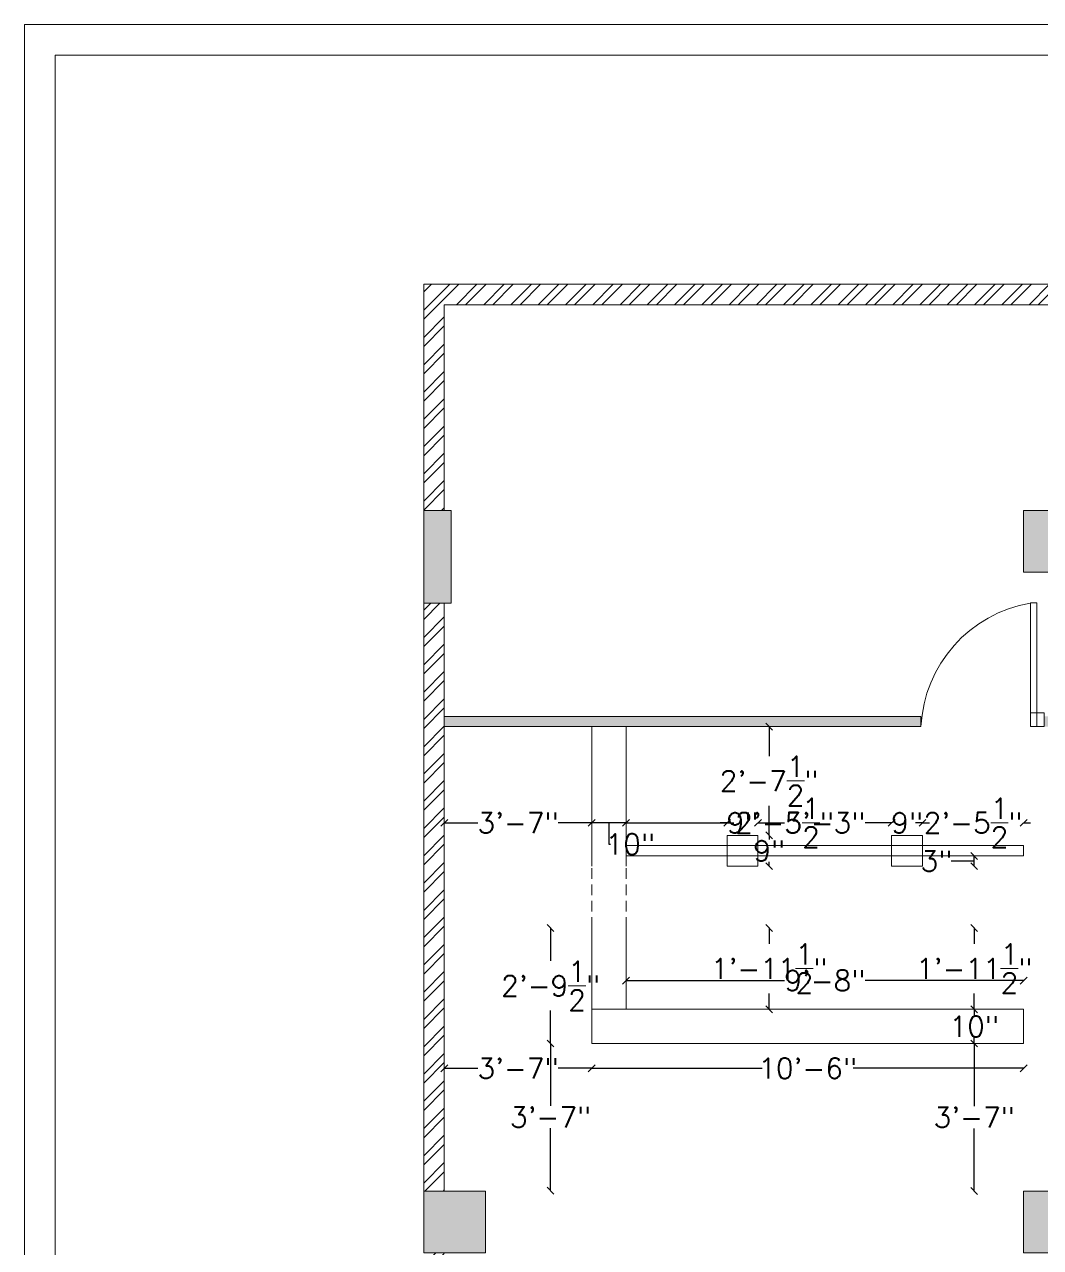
# Model space of a CAD drawing. Header units: inches. Extents: x 111501 to 134888, y 46021 to 52102.
# Drawn here: x 117990.5 to 118286.9, y 48369.1 to 48725.8 of the extents above; entities that cross this region are included whole.
import ezdxf

# ---------------------------------------------------------------- set-up
doc = ezdxf.new("R2010")
doc.units = ezdxf.units.IN
doc.header["$MEASUREMENT"] = 0
doc.linetypes.add('HIDDEN2', pattern=[4.7625, 3.175, -1.5875])
for name, color, linetype, lineweight in [('column', 252, 'Continuous', 9), ('dimension', 250, 'Continuous', 0), ('DOOR', 1, 'Continuous', 0), ('SHEET', 7, 'Continuous', 30), ('wall', 7, 'Continuous', 9)]:
    doc.layers.add(name, color=color, linetype=linetype, lineweight=lineweight)
doc.layers.add('false ceiling', color=5, linetype='Continuous')
doc.layers.add('pt19', color=151, linetype='Continuous')
doc.styles.get("Standard").update_dxf_attribs({"font": 'txt.shx', "height": 6})
doc.dimstyles.new('Standard$0', dxfattribs={"dimtxt": 4, "dimasz": 2, "dimexe": 0.125, "dimexo": 0.125, "dimgap": 0.25, "dimtad": 0, "dimtih": 1, "dimtoh": 1, "dimdec": 1, "dimlfac": -1, "dimzin": 0, "dimdsep": 46, "dimlunit": 4, "dimtxsty": 'Standard', "dimblk": 'OBLIQUE', "dimblk1": 'DOTSMALL', "dimblk2": 'DOTSMALL', "dimcen": 0, "dimse1": 1, "dimse2": 1, "dimadec": 0, "dimazin": 0, "dimtfac": 1, "dimtdec": 1, "dimtofl": 0, "dimtmove": 0, "dimatfit": 3, "dimfxl": 1, "dimtolj": 1, "dimtzin": 0, "dimarcsym": 0})
pattern_1 = [(45, (19179.7154, 650.7016), (-3.97747564, 3.97747564), []), (45, (19182.367, 650.7016), (-3.97747564, 3.97747564), [])]

# ---------------------------------------------------------------- blocks, each defined once
blk = doc.blocks.new('_Oblique')
at = {"color": 0, "linetype": 'ByBlock', "lineweight": -2}
blk.add_line((-0.5, -0.5), (0.5, 0.5), dxfattribs=at)
blk = doc.blocks.new('*D619')
at = {"layer": 'Defpoints', "color": 0, "transparency": 16777216}
for p in [(118156.01, 48462.3), (118144, 48428.59), (118156.01, 48428.59)]:
    blk.add_point(p, dxfattribs=at)
at = {"layer": 'dimension', "color": 0, "lineweight": -2, "transparency": 16777216}
for p, q in [((118144, 48462.3), (118144, 48452.69)), ((118144, 48428.59), (118144, 48438.19))]:
    blk.add_line(p, q, dxfattribs=at)
at = {"layer": 'dimension', "color": 0, "lineweight": -2, "transparency": 16777216, "xscale": 2, "yscale": 2, "zscale": 2}
for p, rotation in [((118144, 48462.3), 90), ((118144, 48428.59), 270)]:
    blk.add_blockref('_Oblique', p, dxfattribs=dict(at, rotation=rotation))
at = {"layer": 'dimension', "color": 0, "lineweight": 5, "transparency": 16777216, "insert": (118144, 48445.44), "char_height": 6, "attachment_point": 5}
blk.add_mtext('\\A1;2\'-9{\\H1.000000x;\\S1/2;}"', dxfattribs=at)
blk = doc.blocks.new('_DOTSMALL')
at = {"color": 0, "linetype": 'ByBlock', "lineweight": -2, "const_width": 0.5}
blk.add_lwpolyline([(-0.0625, 0, 1), (0.0625, 0, 1)], format="xyb", close=True, dxfattribs=at)
blk = doc.blocks.new('*D620')
at = {"layer": 'Defpoints', "color": 0, "transparency": 16777216}
for p in [(118156.01, 48428.59), (118144, 48385.7), (118149.67, 48385.7)]:
    blk.add_point(p, dxfattribs=at)
at = {"layer": 'dimension', "color": 0, "lineweight": -2, "transparency": 16777216}
for p, q in [((118144, 48428.59), (118144, 48410.4)), ((118144, 48385.7), (118144, 48403.9))]:
    blk.add_line(p, q, dxfattribs=at)
at = {"layer": 'dimension', "color": 0, "lineweight": -2, "transparency": 16777216, "xscale": 2, "yscale": 2, "zscale": 2}
for p, rotation in [((118144, 48428.59), 90), ((118144, 48385.7), 270)]:
    blk.add_blockref('_Oblique', p, dxfattribs=dict(at, rotation=rotation))
at = {"layer": 'dimension', "color": 0, "lineweight": 5, "transparency": 16777216, "insert": (118144, 48407.15), "char_height": 6, "attachment_point": 5}
blk.add_mtext('\\A1;3\'-7"', dxfattribs=at)
blk = doc.blocks.new('*D621')
at = {"layer": 'Defpoints', "color": 0, "transparency": 16777216}
for p in [(118156.01, 48428.59), (118282.01, 48428.59), (118282.01, 48421.37)]:
    blk.add_point(p, dxfattribs=at)
at = {"layer": 'dimension', "color": 0, "lineweight": -2, "transparency": 16777216}
for p, q in [((118156.01, 48421.37), (118205.76, 48421.37)), ((118282.01, 48421.37), (118232.26, 48421.37))]:
    blk.add_line(p, q, dxfattribs=at)
at = {"layer": 'dimension', "color": 0, "lineweight": -2, "transparency": 16777216, "xscale": 2, "yscale": 2, "zscale": 2, "rotation": 180}
blk.add_blockref('_Oblique', (118156.01, 48421.37), dxfattribs=at)
at = {"layer": 'dimension', "color": 0, "lineweight": -2, "transparency": 16777216, "xscale": 2, "yscale": 2, "zscale": 2}
blk.add_blockref('_Oblique', (118282.01, 48421.37), dxfattribs=at)
at = {"layer": 'dimension', "color": 0, "lineweight": 5, "transparency": 16777216, "insert": (118219.01, 48421.37), "char_height": 6, "attachment_point": 5}
blk.add_mtext('\\A1;10\'-6"', dxfattribs=at)
blk = doc.blocks.new('*D622')
at = {"layer": 'Defpoints', "color": 0, "transparency": 16777216}
for p in [(118113.01, 48428.59), (118156.01, 48428.59), (118113.01, 48421.37)]:
    blk.add_point(p, dxfattribs=at)
at = {"layer": 'dimension', "color": 0, "lineweight": -2, "transparency": 16777216}
for p, q in [((118113.01, 48421.37), (118122.76, 48421.37)), ((118156.01, 48421.37), (118146.26, 48421.37))]:
    blk.add_line(p, q, dxfattribs=at)
at = {"layer": 'dimension', "color": 0, "lineweight": -2, "transparency": 16777216, "xscale": 2, "yscale": 2, "zscale": 2, "rotation": 180}
blk.add_blockref('_Oblique', (118113.01, 48421.37), dxfattribs=at)
at = {"layer": 'dimension', "color": 0, "lineweight": -2, "transparency": 16777216, "xscale": 2, "yscale": 2, "zscale": 2}
blk.add_blockref('_Oblique', (118156.01, 48421.37), dxfattribs=at)
at = {"layer": 'dimension', "color": 0, "lineweight": 5, "transparency": 16777216, "insert": (118134.51, 48421.37), "char_height": 6, "attachment_point": 5}
blk.add_mtext('\\A1;3\'-7"', dxfattribs=at)
blk = doc.blocks.new('*D623')
at = {"layer": 'Defpoints', "color": 0, "transparency": 16777216}
for p in [(118267.59, 48428.59), (118275.56, 48428.59), (118279.54, 48385.59)]:
    blk.add_point(p, dxfattribs=at)
at = {"layer": 'dimension', "color": 0, "lineweight": -2, "transparency": 16777216}
for p, q in [((118267.59, 48428.59), (118267.59, 48410.34)), ((118267.59, 48385.59), (118267.59, 48403.84))]:
    blk.add_line(p, q, dxfattribs=at)
at = {"layer": 'dimension', "color": 0, "lineweight": -2, "transparency": 16777216, "xscale": 2, "yscale": 2, "zscale": 2}
for p, rotation in [((118267.59, 48428.59), 90), ((118267.59, 48385.59), 270)]:
    blk.add_blockref('_Oblique', p, dxfattribs=dict(at, rotation=rotation))
at = {"layer": 'dimension', "color": 0, "lineweight": 5, "transparency": 16777216, "insert": (118267.59, 48407.09), "char_height": 6, "attachment_point": 5}
blk.add_mtext('\\A1;3\'-7"', dxfattribs=at)
blk = doc.blocks.new('*D624')
at = {"layer": 'Defpoints', "color": 0, "lineweight": 5, "transparency": 16777216}
for p in [(118267.59, 48438.59), (118276.03, 48438.59), (118275.56, 48428.59)]:
    blk.add_point(p, dxfattribs=at)
at = {"layer": 'dimension', "color": 0, "lineweight": -2, "transparency": 16777216}
for p, q in [((118267.59, 48438.59), (118267.59, 48436.84)), ((118267.59, 48428.59), (118267.59, 48430.34))]:
    blk.add_line(p, q, dxfattribs=at)
at = {"layer": 'dimension', "color": 0, "lineweight": -2, "transparency": 16777216, "xscale": 2, "yscale": 2, "zscale": 2}
for p, rotation in [((118267.59, 48438.59), 90), ((118267.59, 48428.59), 270)]:
    blk.add_blockref('_Oblique', p, dxfattribs=dict(at, rotation=rotation))
at = {"layer": 'dimension', "color": 0, "lineweight": 5, "transparency": 16777216, "insert": (118267.59, 48433.59), "char_height": 6, "attachment_point": 5}
blk.add_mtext('\\A1;10"', dxfattribs=at)
blk = doc.blocks.new('*D625')
at = {"layer": 'Defpoints', "color": 0, "lineweight": 5, "transparency": 16777216}
for p in [(118267.59, 48462.3), (118276.36, 48462.3), (118276.03, 48438.59)]:
    blk.add_point(p, dxfattribs=at)
at = {"layer": 'dimension', "color": 0, "lineweight": -2, "transparency": 16777216}
for p, q in [((118267.59, 48462.3), (118267.59, 48457.69)), ((118267.59, 48438.59), (118267.59, 48443.19))]:
    blk.add_line(p, q, dxfattribs=at)
at = {"layer": 'dimension', "color": 0, "lineweight": -2, "transparency": 16777216, "xscale": 2, "yscale": 2, "zscale": 2}
for p, rotation in [((118267.59, 48462.3), 90), ((118267.59, 48438.59), 270)]:
    blk.add_blockref('_Oblique', p, dxfattribs=dict(at, rotation=rotation))
at = {"layer": 'dimension', "color": 0, "lineweight": 5, "transparency": 16777216, "insert": (118267.59, 48450.44), "char_height": 6, "attachment_point": 5}
blk.add_mtext('\\A1;1\'-11{\\H1.000000x;\\S1/2;}"', dxfattribs=at)
blk = doc.blocks.new('*D626')
at = {"layer": 'Defpoints', "color": 0, "lineweight": 5, "transparency": 16777216}
for p in [(118267.59, 48483.3), (118278.38, 48483.3), (118277.67, 48480.3)]:
    blk.add_point(p, dxfattribs=at)
at = {"layer": 'dimension', "color": 0, "lineweight": -2, "transparency": 16777216}
for p, q in [((118267.59, 48480.3), (118267.59, 48483.3)), ((118261.34, 48481.8), (118260.84, 48481.8)), ((118267.59, 48481.8), (118261.34, 48481.8))]:
    blk.add_line(p, q, dxfattribs=at)
at = {"layer": 'dimension', "color": 0, "lineweight": -2, "transparency": 16777216, "xscale": 2, "yscale": 2, "zscale": 2}
for p, rotation in [((118267.59, 48483.3), 90), ((118267.59, 48480.3), 270)]:
    blk.add_blockref('_Oblique', p, dxfattribs=dict(at, rotation=rotation))
at = {"layer": 'dimension', "color": 0, "lineweight": 5, "transparency": 16777216, "insert": (118256.59, 48481.8), "char_height": 6, "attachment_point": 5}
blk.add_mtext('\\A1;3"', dxfattribs=at)
blk = doc.blocks.new('*D745')
at = {"layer": 'Defpoints', "color": 0, "transparency": 16777216}
for p in [(118166.01, 48491.54), (118195.5, 48492.95), (118195.5, 48485.55)]:
    blk.add_point(p, dxfattribs=at)
at = {"layer": 'dimension', "color": 0, "lineweight": -2, "transparency": 16777216}
for p, q in [((118166.01, 48492.95), (118195.5, 48492.95)), ((118195.5, 48492.95), (118197.5, 48492.95))]:
    blk.add_line(p, q, dxfattribs=at)
at = {"layer": 'dimension', "color": 0, "lineweight": -2, "transparency": 16777216, "xscale": 2, "yscale": 2, "zscale": 2, "rotation": 180}
blk.add_blockref('_Oblique', (118166.01, 48492.95), dxfattribs=at)
at = {"layer": 'dimension', "color": 0, "lineweight": -2, "transparency": 16777216, "xscale": 2, "yscale": 2, "zscale": 2}
blk.add_blockref('_Oblique', (118195.5, 48492.95), dxfattribs=at)
at = {"layer": 'dimension', "color": 0, "lineweight": 5, "transparency": 16777216, "insert": (118212.25, 48492.95), "char_height": 6, "attachment_point": 5}
blk.add_mtext('\\A1;2\'-5{\\H1.000000x;\\S1/2;}"', dxfattribs=at)
blk = doc.blocks.new('*D746')
at = {"layer": 'Defpoints', "color": 0, "lineweight": 5, "transparency": 16777216}
for p in [(118204.5, 48492.95), (118195.5, 48485.55), (118204.5, 48485.55)]:
    blk.add_point(p, dxfattribs=at)
at = {"layer": 'dimension', "color": 0, "lineweight": -2, "transparency": 16777216}
for p, q in [((118195.5, 48492.95), (118193.5, 48492.95)), ((118204.5, 48492.95), (118206.5, 48492.95))]:
    blk.add_line(p, q, dxfattribs=at)
at = {"layer": 'dimension', "color": 0, "lineweight": -2, "transparency": 16777216, "xscale": 2, "yscale": 2, "zscale": 2}
blk.add_blockref('_Oblique', (118195.5, 48492.95), dxfattribs=at)
at = {"layer": 'dimension', "color": 0, "lineweight": -2, "transparency": 16777216, "xscale": 2, "yscale": 2, "zscale": 2, "rotation": 180}
blk.add_blockref('_Oblique', (118204.5, 48492.95), dxfattribs=at)
at = {"layer": 'dimension', "color": 0, "lineweight": 5, "transparency": 16777216, "insert": (118200, 48492.95), "char_height": 6, "attachment_point": 5}
blk.add_mtext('\\A1;9"', dxfattribs=at)
blk = doc.blocks.new('*D747')
at = {"layer": 'Defpoints', "color": 0, "lineweight": 5, "transparency": 16777216}
for p in [(118243.5, 48492.95), (118204.5, 48485.55), (118243.5, 48485.55)]:
    blk.add_point(p, dxfattribs=at)
at = {"layer": 'dimension', "color": 0, "lineweight": -2, "transparency": 16777216}
for p, q in [((118204.5, 48492.95), (118212.25, 48492.95)), ((118243.5, 48492.95), (118235.75, 48492.95))]:
    blk.add_line(p, q, dxfattribs=at)
at = {"layer": 'dimension', "color": 0, "lineweight": -2, "transparency": 16777216, "xscale": 2, "yscale": 2, "zscale": 2, "rotation": 180}
blk.add_blockref('_Oblique', (118204.5, 48492.95), dxfattribs=at)
at = {"layer": 'dimension', "color": 0, "lineweight": -2, "transparency": 16777216, "xscale": 2, "yscale": 2, "zscale": 2}
blk.add_blockref('_Oblique', (118243.5, 48492.95), dxfattribs=at)
at = {"layer": 'dimension', "color": 0, "lineweight": 5, "transparency": 16777216, "insert": (118224, 48492.95), "char_height": 6, "attachment_point": 5}
blk.add_mtext('\\A1;3\'-3"', dxfattribs=at)
blk = doc.blocks.new('*D748')
at = {"layer": 'Defpoints', "color": 0, "lineweight": 5, "transparency": 16777216}
for p in [(118252.5, 48492.95), (118243.5, 48485.55), (118252.5, 48485.55)]:
    blk.add_point(p, dxfattribs=at)
at = {"layer": 'dimension', "color": 0, "lineweight": -2, "transparency": 16777216}
for p, q in [((118243.5, 48492.95), (118241.5, 48492.95)), ((118252.5, 48492.95), (118254.5, 48492.95))]:
    blk.add_line(p, q, dxfattribs=at)
at = {"layer": 'dimension', "color": 0, "lineweight": -2, "transparency": 16777216, "xscale": 2, "yscale": 2, "zscale": 2}
blk.add_blockref('_Oblique', (118243.5, 48492.95), dxfattribs=at)
at = {"layer": 'dimension', "color": 0, "lineweight": -2, "transparency": 16777216, "xscale": 2, "yscale": 2, "zscale": 2, "rotation": 180}
blk.add_blockref('_Oblique', (118252.5, 48492.95), dxfattribs=at)
at = {"layer": 'dimension', "color": 0, "lineweight": 5, "transparency": 16777216, "insert": (118248, 48492.95), "char_height": 6, "attachment_point": 5}
blk.add_mtext('\\A1;9"', dxfattribs=at)
blk = doc.blocks.new('*D749')
at = {"layer": 'Defpoints', "color": 0, "lineweight": 5, "transparency": 16777216}
for p in [(118282.01, 48492.95), (118282.01, 48488.12), (118252.5, 48485.55)]:
    blk.add_point(p, dxfattribs=at)
at = {"layer": 'dimension', "color": 0, "lineweight": -2, "transparency": 16777216}
for p, q in [((118252.5, 48492.95), (118250.5, 48492.95)), ((118282.01, 48492.95), (118284.01, 48492.95))]:
    blk.add_line(p, q, dxfattribs=at)
at = {"layer": 'dimension', "color": 0, "lineweight": -2, "transparency": 16777216, "xscale": 2, "yscale": 2, "zscale": 2}
blk.add_blockref('_Oblique', (118252.5, 48492.95), dxfattribs=at)
at = {"layer": 'dimension', "color": 0, "lineweight": -2, "transparency": 16777216, "xscale": 2, "yscale": 2, "zscale": 2, "rotation": 180}
blk.add_blockref('_Oblique', (118282.01, 48492.95), dxfattribs=at)
at = {"layer": 'dimension', "color": 0, "lineweight": 5, "transparency": 16777216, "insert": (118267.25, 48492.95), "char_height": 6, "attachment_point": 5}
blk.add_mtext('\\A1;2\'-5{\\H1.000000x;\\S1/2;}"', dxfattribs=at)
blk = doc.blocks.new('*D750')
at = {"layer": 'Defpoints', "color": 0, "transparency": 16777216}
for p in [(118204.5, 48521.01), (118207.76, 48521.01), (118204.5, 48489.3)]:
    blk.add_point(p, dxfattribs=at)
at = {"layer": 'dimension', "color": 0, "lineweight": -2, "transparency": 16777216}
for p, q in [((118207.76, 48521.01), (118207.76, 48512.41)), ((118207.76, 48489.3), (118207.76, 48497.91))]:
    blk.add_line(p, q, dxfattribs=at)
at = {"layer": 'dimension', "color": 0, "lineweight": -2, "transparency": 16777216, "xscale": 2, "yscale": 2, "zscale": 2}
for p, rotation in [((118207.76, 48521.01), 90), ((118207.76, 48489.3), 270)]:
    blk.add_blockref('_Oblique', p, dxfattribs=dict(at, rotation=rotation))
at = {"layer": 'dimension', "color": 0, "lineweight": 5, "transparency": 16777216, "insert": (118207.76, 48505.16), "char_height": 6, "attachment_point": 5}
blk.add_mtext('\\A1;2\'-7{\\H1.000000x;\\S1/2;}"', dxfattribs=at)
blk = doc.blocks.new('*D751')
at = {"layer": 'Defpoints', "color": 0, "lineweight": 5, "transparency": 16777216}
for p in [(118204.5, 48489.3), (118204.5, 48480.3), (118207.76, 48480.3)]:
    blk.add_point(p, dxfattribs=at)
at = {"layer": 'dimension', "color": 0, "lineweight": -2, "transparency": 16777216}
for p, q in [((118207.76, 48489.3), (118207.76, 48488.05)), ((118207.76, 48480.3), (118207.76, 48481.55))]:
    blk.add_line(p, q, dxfattribs=at)
at = {"layer": 'dimension', "color": 0, "lineweight": -2, "transparency": 16777216, "xscale": 2, "yscale": 2, "zscale": 2}
for p, rotation in [((118207.76, 48489.3), 90), ((118207.76, 48480.3), 270)]:
    blk.add_blockref('_Oblique', p, dxfattribs=dict(at, rotation=rotation))
at = {"layer": 'dimension', "color": 0, "lineweight": 5, "transparency": 16777216, "insert": (118207.76, 48484.8), "char_height": 6, "attachment_point": 5}
blk.add_mtext('\\A1;9"', dxfattribs=at)
blk = doc.blocks.new('*D752')
at = {"layer": 'Defpoints', "color": 0, "lineweight": 5, "transparency": 16777216}
for p in [(118198.68, 48462.3), (118198.09, 48438.59), (118207.76, 48438.59)]:
    blk.add_point(p, dxfattribs=at)
at = {"layer": 'dimension', "color": 0, "lineweight": -2, "transparency": 16777216}
for p, q in [((118207.76, 48462.3), (118207.76, 48457.69)), ((118207.76, 48438.59), (118207.76, 48443.19))]:
    blk.add_line(p, q, dxfattribs=at)
at = {"layer": 'dimension', "color": 0, "lineweight": -2, "transparency": 16777216, "xscale": 2, "yscale": 2, "zscale": 2}
for p, rotation in [((118207.76, 48462.3), 90), ((118207.76, 48438.59), 270)]:
    blk.add_blockref('_Oblique', p, dxfattribs=dict(at, rotation=rotation))
at = {"layer": 'dimension', "color": 0, "lineweight": 5, "transparency": 16777216, "insert": (118207.76, 48450.44), "char_height": 6, "attachment_point": 5}
blk.add_mtext('\\A1;1\'-11{\\H1.000000x;\\S1/2;}"', dxfattribs=at)
blk = doc.blocks.new('*D753')
at = {"layer": 'Defpoints', "color": 0, "transparency": 16777216}
for p in [(118166.01, 48446.3), (118282.01, 48446.95), (118282.01, 48446.3)]:
    blk.add_point(p, dxfattribs=at)
at = {"layer": 'dimension', "color": 0, "lineweight": -2, "transparency": 16777216}
for p, q in [((118166.01, 48446.95), (118212.26, 48446.95)), ((118282.01, 48446.95), (118235.76, 48446.95))]:
    blk.add_line(p, q, dxfattribs=at)
at = {"layer": 'dimension', "color": 0, "lineweight": -2, "transparency": 16777216, "xscale": 2, "yscale": 2, "zscale": 2, "rotation": 180}
blk.add_blockref('_Oblique', (118166.01, 48446.95), dxfattribs=at)
at = {"layer": 'dimension', "color": 0, "lineweight": -2, "transparency": 16777216, "xscale": 2, "yscale": 2, "zscale": 2}
blk.add_blockref('_Oblique', (118282.01, 48446.95), dxfattribs=at)
at = {"layer": 'dimension', "color": 0, "lineweight": 5, "transparency": 16777216, "insert": (118224.01, 48446.95), "char_height": 6, "attachment_point": 5}
blk.add_mtext('\\A1;9\'-8"', dxfattribs=at)
blk = doc.blocks.new('*D1339')
at = {"layer": 'Defpoints', "color": 0, "lineweight": 5, "transparency": 16777216}
for p in [(118156.01, 48505.92), (118156.01, 48492.95), (118166.01, 48491.54)]:
    blk.add_point(p, dxfattribs=at)
at = {"layer": 'dimension', "color": 0, "lineweight": -2, "transparency": 16777216}
for p, q in [((118166.01, 48492.95), (118156.01, 48492.95)), ((118161.01, 48492.95), (118161.01, 48486.7)), ((118161.01, 48486.7), (118161.51, 48486.7))]:
    blk.add_line(p, q, dxfattribs=at)
at = {"layer": 'dimension', "color": 0, "lineweight": -2, "transparency": 16777216, "xscale": 2, "yscale": 2, "zscale": 2, "rotation": 180}
blk.add_blockref('_Oblique', (118156.01, 48492.95), dxfattribs=at)
at = {"layer": 'dimension', "color": 0, "lineweight": -2, "transparency": 16777216, "xscale": 2, "yscale": 2, "zscale": 2}
blk.add_blockref('_Oblique', (118166.01, 48492.95), dxfattribs=at)
at = {"layer": 'dimension', "color": 0, "lineweight": 5, "transparency": 16777216, "insert": (118167.26, 48486.7), "char_height": 6, "attachment_point": 5}
blk.add_mtext('\\A1;10"', dxfattribs=at)
blk = doc.blocks.new('*D1340')
at = {"layer": 'Defpoints', "color": 0, "lineweight": 5, "transparency": 16777216}
for p in [(118113.01, 48513.7), (118156.01, 48505.92), (118113.01, 48492.95)]:
    blk.add_point(p, dxfattribs=at)
at = {"layer": 'dimension', "color": 0, "lineweight": -2, "transparency": 16777216}
for p, q in [((118113.01, 48492.95), (118122.76, 48492.95)), ((118156.01, 48492.95), (118146.26, 48492.95))]:
    blk.add_line(p, q, dxfattribs=at)
at = {"layer": 'dimension', "color": 0, "lineweight": -2, "transparency": 16777216, "xscale": 2, "yscale": 2, "zscale": 2, "rotation": 180}
blk.add_blockref('_Oblique', (118113.01, 48492.95), dxfattribs=at)
at = {"layer": 'dimension', "color": 0, "lineweight": -2, "transparency": 16777216, "xscale": 2, "yscale": 2, "zscale": 2}
blk.add_blockref('_Oblique', (118156.01, 48492.95), dxfattribs=at)
at = {"layer": 'dimension', "color": 0, "lineweight": 5, "transparency": 16777216, "insert": (118134.51, 48492.95), "char_height": 6, "attachment_point": 5}
blk.add_mtext('\\A1;3\'-7"', dxfattribs=at)

msp = doc.modelspace()

# ---------------------------------------------------------------- hatches: boundary and pattern name
at = {"layer": 'column'}
h = msp.add_hatch(color=256, dxfattribs=at)
h.paths.add_polyline_path([(118282.01, 48584.01), (118282.01, 48566.01), (118300.01, 48566.01), (118300.01, 48584.01)])
h.paths.add_polyline_path([(118107.01, 48584.01), (118107.01, 48557.01), (118115.01, 48557.01), (118115.01, 48584.01)])
msp.add_hatch(color=256, dxfattribs=at).paths.add_polyline_path([(118107.01, 48385.59), (118107.01, 48367.59), (118125.01, 48367.59), (118125.01, 48385.59)])
h = msp.add_hatch(color=256, dxfattribs=at)
h.paths.add_polyline_path([(118282.01, 47977.73), (118282.01, 47959.73), (118300.01, 47959.73), (118300.01, 47977.73)])
h.paths.add_polyline_path([(118282.01, 48181.66), (118282.01, 48163.66), (118300.01, 48163.66), (118300.01, 48181.66)])
h.paths.add_polyline_path([(118282.01, 48385.59), (118282.01, 48367.59), (118300.01, 48367.59), (118300.01, 48385.59)])
at = {"layer": 'pt19', "lineweight": 0}
h = msp.add_hatch(color=256, dxfattribs=at)
h.paths.add_polyline_path([(118113.01, 48521.01), (118156.01, 48521.01), (118166.01, 48521.01), (118252.05, 48521.01), (118252.05, 48524.01), (118113.01, 48524.01)])
h.paths.add_polyline_path([(118297.01, 48566.01), (118300.01, 48566.01), (118300.01, 48543.51), (118299.99, 48543.51), (118299.99, 48540.51), (118300.01, 48540.51), (118300.01, 48524.01), (118297.01, 48524.01)])
h.paths.add_polyline_path([(118300.01, 48521.01), (118300.01, 48524.01), (118297.01, 48524.01), (118288.01, 48524.01), (118288.01, 48521.01)])
at = {"layer": 'wall', "lineweight": 5}
h = msp.add_hatch(dxfattribs=at)
h.set_pattern_fill('ANSI32', color=256, scale=15, style=0)
h.set_pattern_definition(pattern_1)
h.paths.add_polyline_path([(118107.01, 48584.01), (118107.01, 48650.01), (118300.01, 48650.01), (118300.01, 48584.01), (118294.01, 48584.01), (118294.01, 48644.01), (118113.01, 48644.01), (118113.01, 48584.01)])
h = msp.add_hatch(dxfattribs=at)
h.set_pattern_fill('ANSI32', color=256, scale=15, style=0)
h.set_pattern_definition(pattern_1)
h.paths.add_polyline_path([(118107.01, 48180.16), (118113.01, 48180.16), (118113.01, 48367.59), (118107.01, 48367.59)])
h.paths.add_polyline_path([(118107.01, 48557.01), (118107.01, 48385.59), (118113.01, 48385.59), (118113.01, 48557.01)])

# ---------------------------------------------------------------- linework, layer by layer
at = {"layer": 'column'}
for points in [[(118115.01, 48557.01), (118115.01, 48584.01), (118107.01, 48584.01), (118107.01, 48557.01)], [(118300.01, 48584.01), (118282.01, 48584.01), (118282.01, 48566.01), (118300.01, 48566.01)], [(118125.01, 48385.59), (118107.01, 48385.59), (118107.01, 48367.59), (118125.01, 48367.59)], [(118300.01, 48385.59), (118282.01, 48385.59), (118282.01, 48367.59), (118300.01, 48367.59)]]:
    msp.add_lwpolyline(points, close=True, dxfattribs=at)
at = {"layer": 'DOOR', "color": 140, "linetype": 'Continuous', "lineweight": 0, "elevation": -0.46}
for points in [[(118284.01, 48521.01), (118285.86, 48521.01), (118285.86, 48557.06), (118284.01, 48557.06)], [(118288.01, 48521.01), (118284.01, 48521.01), (118284.01, 48525.01), (118288.01, 48525.01)]]:
    msp.add_lwpolyline(points, close=True, dxfattribs=at)
at = {"layer": 'DOOR', "color": 140, "linetype": 'Continuous', "lineweight": 0}
msp.add_arc((118290.48, 48519.12, -0.91), 38.48, 99.6731, 177.1861, dxfattribs=at)
at = {"layer": 'false ceiling', "linetype": 'HIDDEN2', "lineweight": 5}
for p, q in [((118156.01, 48462.3), (118156.01, 48480.3)), ((118166.01, 48462.3), (118166.01, 48480.3))]:
    msp.add_line(p, q, dxfattribs=at)
at = {"layer": 'false ceiling', "lineweight": 5}
for points in [[(118156.01, 48480.3), (118156.01, 48521.01), (118166.01, 48521.01), (118166.01, 48480.3)], [(118166.01, 48462.3), (118166.01, 48438.59), (118156.01, 48438.59), (118156.01, 48462.3)]]:
    msp.add_lwpolyline(points, dxfattribs=at)
for points in [[(118166.01, 48486.3), (118282.01, 48486.3), (118282.01, 48483.3), (118166.01, 48483.3)], [(118195.5, 48489.3), (118204.5, 48489.3), (118204.5, 48480.3), (118195.5, 48480.3)], [(118243.5, 48489.3), (118252.5, 48489.3), (118252.5, 48480.3), (118243.5, 48480.3)], [(118156.01, 48428.59), (118282.01, 48428.59), (118282.01, 48438.59), (118156.01, 48438.59)]]:
    msp.add_lwpolyline(points, close=True, dxfattribs=at)
at = {"layer": 'pt19', "lineweight": 0, "elevation": -0.91}
msp.add_lwpolyline([(118252.05, 48521.01), (118113.01, 48521.01), (118113.01, 48524.01), (118252.05, 48524.01)], close=True, dxfattribs=at)
at = {"layer": 'SHEET', "color": 0, "lineweight": 5, "ltscale": 25}
for points in [[(117990.52, 46902.66), (119292.45, 46902.66), (119292.45, 48725.76), (117990.52, 48725.76)], [(117999.45, 46911.58), (119283.53, 46911.58), (119283.53, 48716.84), (117999.45, 48716.84)]]:
    msp.add_lwpolyline(points, close=True, dxfattribs=at)
at = {"layer": 'wall'}
for p, q in [((118107.01, 48650.01), (118300.01, 48650.01)), ((118107.01, 48584.01), (118107.01, 48650.01)), ((118113.01, 48644.01), (118294.01, 48644.01)), ((118113.01, 48584.01), (118113.01, 48644.01)), ((118107.01, 48557.01), (118107.01, 48385.59)), ((118113.01, 48557.01), (118113.01, 48385.59))]:
    msp.add_line(p, q, dxfattribs=at)

# ---------------------------------------------------------------- dimensions: what is measured, and where the dimension line sits
at = {"layer": 'dimension', "lineweight": 5}
for base, p1, p2, picture, middle in [((118207.76, 48521.01), (118204.5, 48489.3), (118204.5, 48521.01, -0.91), '*D750', (118207.76, 48505.16)), ((118144, 48428.59), (118156.01, 48462.3), (118156.01, 48428.59), '*D619', (118144, 48445.44)), ((118144, 48385.7), (118156.01, 48428.59), (118149.67, 48385.7), '*D620', (118144, 48407.15)), ((118267.59, 48428.59), (118279.54, 48385.59), (118275.56, 48428.59), '*D623', (118267.59, 48407.09))]:
    dim = msp.add_linear_dim(base=base, p1=p1, p2=p2, angle=90, dimstyle='Standard$0', dxfattribs=at)
    dim.commit()
    dim.dimension.update_dxf_attribs({"geometry": picture, "text_midpoint": middle})
for base, p1, p2, picture, middle in [((118113.01, 48492.95), (118156.01, 48505.92), (118113.01, 48513.7), '*D1340', (118134.51, 48492.95)), ((118156.01, 48492.95), (118166.01, 48491.54), (118156.01, 48505.92), '*D1339', (118161.76, 48486.7)), ((118282.01, 48492.95), (118252.5, 48485.55), (118282.01, 48488.12), '*D749', (118267.25, 48492.95)), ((118204.5, 48492.95), (118195.5, 48485.55), (118204.5, 48485.55), '*D746', (118200, 48492.95)), ((118243.5, 48492.95), (118204.5, 48485.55), (118243.5, 48485.55), '*D747', (118224, 48492.95)), ((118252.5, 48492.95), (118243.5, 48485.55), (118252.5, 48485.55), '*D748', (118248, 48492.95))]:
    dim = msp.add_linear_dim(base=base, p1=p1, p2=p2, dimstyle='Standard$0', override={"dimtmove": 1}, dxfattribs=at)
    dim.commit()
    dim.dimension.update_dxf_attribs({"geometry": picture, "text_midpoint": middle})
for base, p1, p2, picture, middle in [((118195.5, 48492.95), (118166.01, 48491.54), (118195.5, 48485.55), '*D745', (118212.25, 48492.95)), ((118282.01, 48446.95), (118166.01, 48446.3), (118282.01, 48446.3), '*D753', (118224.01, 48446.95)), ((118113.01, 48421.37), (118156.01, 48428.59), (118113.01, 48428.59), '*D622', (118134.51, 48421.37)), ((118282.01, 48421.37), (118156.01, 48428.59), (118282.01, 48428.59), '*D621', (118219.01, 48421.37))]:
    dim = msp.add_linear_dim(base=base, p1=p1, p2=p2, dimstyle='Standard$0', dxfattribs=at)
    dim.commit()
    dim.dimension.update_dxf_attribs({"geometry": picture, "text_midpoint": middle})
for base, p1, p2, picture, middle in [((118207.76, 48480.3), (118204.5, 48489.3), (118204.5, 48480.3), '*D751', (118207.76, 48484.8)), ((118267.59, 48483.3), (118277.67, 48480.3), (118278.38, 48483.3), '*D626', (118260.59, 48481.8)), ((118207.76, 48438.59), (118198.68, 48462.3), (118198.09, 48438.59), '*D752', (118207.76, 48450.44)), ((118267.59, 48462.3), (118276.03, 48438.59), (118276.36, 48462.3), '*D625', (118267.59, 48450.44)), ((118267.59, 48438.59), (118275.56, 48428.59), (118276.03, 48438.59), '*D624', (118267.59, 48433.59))]:
    dim = msp.add_linear_dim(base=base, p1=p1, p2=p2, angle=90, dimstyle='Standard$0', override={"dimtmove": 1}, dxfattribs=at)
    dim.commit()
    dim.dimension.update_dxf_attribs({"geometry": picture, "text_midpoint": middle})

doc.saveas('drawing.dxf')
